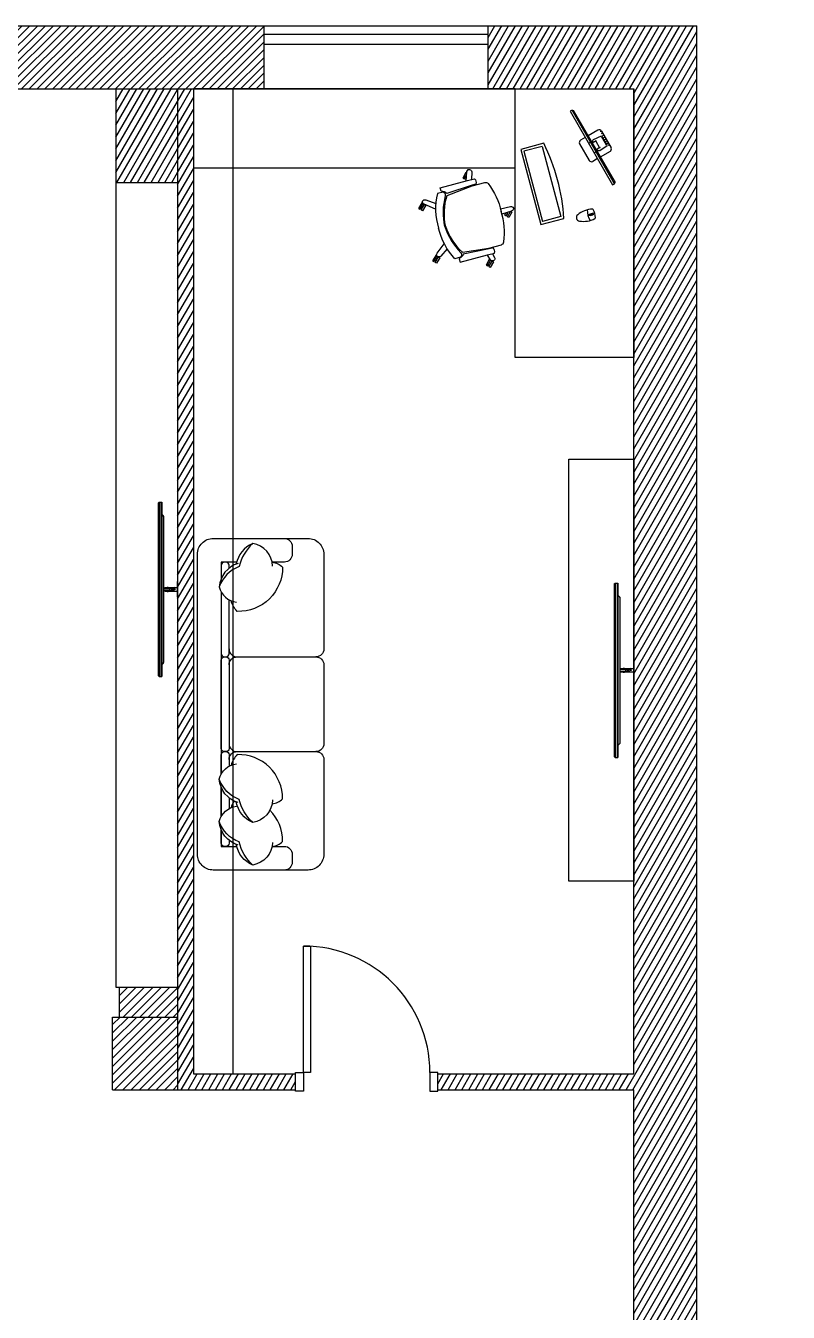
# Model space of a CAD drawing. Header units: millimetres. Extents: x 396 to 72702, y -25197 to 16014.
# Drawn here: x 30137 to 34963, y 5920 to 14068 of the extents above; entities that cross this region are included whole.
import ezdxf

# ---------------------------------------------------------------- set-up
doc = ezdxf.new("R2010")
doc.units = ezdxf.units.MM
doc.header["$MEASUREMENT"] = 0
doc.layers.add('AR doors', color=4, linetype='Continuous')
doc.layers.add('freecads.com', color=7, linetype='Continuous')

msp = doc.modelspace()

# ---------------------------------------------------------------- hatches: boundary and pattern name
at = {"transparency": 33554653}
h = msp.add_hatch(dxfattribs=at)
h.set_pattern_fill('ANSI31', color=250, scale=280)
h.set_pattern_definition([(45, (-63563.183, 17702.284), (-24.748737, 24.748737), [])])
h.paths.add_polyline_path([(25590.59, 13667.62), (25590.59, 14067.62), (23991.02, 14067.62), (23991.02, 13667.62)])
h.paths.add_polyline_path([(28600.8, 13667.62), (28600.8, 14067.62), (26998.7, 14067.62), (26998.7, 13667.62)])
h.paths.add_polyline_path([(31646.43, 13667.62), (31646.43, 14067.62), (30001.26, 14067.62), (30001.26, 13667.62)])
at = {"true_color": 0x000000, "transparency": 33554653}
h = msp.add_hatch(dxfattribs=at)
h.set_pattern_fill('ANSI31', color=18, scale=300, angle=15)
h.paths.add_polyline_path([(34384.86, 14067.62), (33063.94, 14067.62), (33063.94, 13667.62), (33984.86, 13667.62), (33984.86, 7429.47), (32745.12, 7429.47), (32745.12, 7329.47), (33984.86, 7329.47), (33984.86, 4787.34), (33984.86, 4626.46), (35719.71, 2874.4), (35526.69, 2682.22), (35655.63, 2553.28), (36129.45, 3029.09), (34384.86, 4790.99)])
h = msp.add_hatch(dxfattribs=at)
h.set_pattern_fill('ANSI31', color=18, scale=300, angle=15)
h.paths.add_polyline_path([(30707.85, 13073.89), (31097.95, 13073.89), (31097.95, 13667.62), (30707.85, 13667.62)])
h = msp.add_hatch(dxfattribs=at)
h.set_pattern_fill('ANSI31', color=18, scale=300, angle=15)
h.paths.add_polyline_path([(31197.95, 13667.62), (31097.95, 13667.62), (31097.95, 7329.47), (31845.12, 7329.47), (31845.12, 7429.47), (31197.95, 7429.47)])
h = msp.add_hatch(dxfattribs=at)
h.set_pattern_fill('ANSI31', color=18, scale=300)
h.paths.add_polyline_path([(25488.22, 8053.47), (24830.22, 8053.47), (24830.22, 7429.47), (25488.22, 7429.47)])
h.paths.add_polyline_path([(27803.66, 7329.47), (28321.3, 7329.47), (28321.3, 7429.47), (27925.8, 7429.47), (27925.8, 7876.97), (28321.3, 7876.97), (28321.3, 7952.69), (27803.66, 7952.69)])
h.paths.add_polyline_path([(30730.8, 7979.47), (30730.8, 7789.47), (31097.95, 7789.47), (31097.95, 7979.47)])
h = msp.add_hatch(dxfattribs=at)
h.set_pattern_fill('ANSI31', color=18, scale=300)
h.set_pattern_definition([(45, (-63563.183, 17702.284), (-26.516504, 26.516504), [])])
h.paths.add_polyline_path([(31097.95, 7789.47), (30687.07, 7789.47), (30687.07, 7329.47), (31097.95, 7329.47)])

# ---------------------------------------------------------------- linework, layer by layer
for p, q in [((30001.26, 14067.62), (31646.43, 14067.62)), ((31646.43, 13667.62), (31646.43, 14067.62)), ((33063.94, 13667.62), (33063.94, 14067.62)), ((34384.86, 4790.99), (34384.86, 14067.62)), ((30707.85, 13667.62), (30707.85, 13073.89)), ((31097.95, 13667.62), (31097.95, 7329.47)), ((31197.95, 13667.62), (31197.95, 7429.47)), ((31447.95, 13667.62), (31447.95, 7429.47)), ((33984.86, 7429.47), (33984.86, 13667.62)), ((30707.85, 13073.89), (31097.95, 13073.89)), ((30707.85, 13073.89), (30707.85, 7979.47)), ((30707.85, 7979.47), (30730.8, 7979.47)), ((31197.95, 7429.47), (31845.12, 7429.47)), ((31845.12, 7329.47), (31845.12, 7429.47)), ((32745.12, 7429.47), (33984.86, 7429.47)), ((32745.12, 7329.47), (32745.12, 7429.47)), ((30687.07, 7329.47), (31845.12, 7329.47)), ((32745.12, 7329.47), (33984.86, 7329.47)), ((33984.86, 4787.34), (33984.86, 7329.47))]:
    msp.add_line(p, q)
at = {"color": 152, "true_color": 0x2776bb}
for p, q in [((31646.43, 14067.62), (33063.94, 14067.62)), ((31646.43, 14014.28), (33063.94, 14014.28)), ((31646.43, 13950.28), (33063.94, 13950.28)), ((31646.43, 13667.62), (33063.94, 13667.62))]:
    msp.add_line(p, q, dxfattribs=at)
at = {"color": 7}
for p, q in [((33063.94, 14067.62), (34384.86, 14067.62)), ((30001.26, 13667.62), (31646.43, 13667.62)), ((33063.94, 13667.62), (33984.86, 13667.62)), ((30730.8, 7979.47), (31097.95, 7979.47)), ((30730.8, 7789.47), (30730.8, 7979.47)), ((30687.07, 7789.47), (31097.95, 7789.47)), ((30687.07, 7329.47), (30687.07, 7789.47))]:
    msp.add_line(p, q, dxfattribs=at)
at = {"color": 0}
for p, q in [((33594.99, 13533.02), (33602.35, 13531.72)), ((33602.35, 13531.72), (33866.5, 13074.2)), ((33757.74, 13405.63), (33695.8, 13369.87)), ((33730.22, 13346.84), (33780.85, 13371.33)), ((33784.25, 13365.43), (33781.78, 13364)), ((33784.54, 13364.94), (33782.56, 13363.79)), ((33404.91, 13303.37), (33289, 13272.31)), ((33678.45, 13359.85), (33648.72, 13342.68)), ((33747.18, 13338.08), (33722.41, 13323.78)), ((33746.9, 13338.58), (33727.83, 13327.57)), ((33744.71, 13336.65), (33768.74, 13295.02)), ((33771.22, 13296.46), (33746.44, 13282.15)), ((33746.9, 13338.58), (33747.18, 13338.08)), ((33771.5, 13295.96), (33752.44, 13284.95)), ((33770.32, 13277.39), (33816.84, 13308.99)), ((33771.22, 13296.46), (33771.5, 13295.96)), ((33813.44, 13314.88), (33810.96, 13313.45)), ((33813.15, 13315.38), (33811.17, 13314.24)), ((33755.7, 13226.05), (33725.97, 13208.88)), ((33834.99, 13271.83), (33773.05, 13236.06)), ((32925.61, 13101.48), (32916.95, 13106.48)), ((33863.94, 13067.18), (33866.5, 13074.2)), ((32645.2, 12909.51), (32636.54, 12914.51)), ((33726.11, 12875.06), (33706.79, 12869.88)), ((33709.62, 12874.78), (33721.21, 12877.88)), ((33726.11, 12875.06), (33738.19, 12878.29)), ((33190.32, 12867), (33181.66, 12872)), ((33523.96, 12859.04), (33408.05, 12827.98)), ((33694.72, 12866.64), (33706.79, 12869.88)), ((33711.69, 12867.05), (33723.28, 12870.16)), ((32734.05, 12577.37), (32725.39, 12582.37)), ((33073.14, 12550.9), (33064.48, 12555.9))]:
    msp.add_line(p, q, dxfattribs=at)
at = {"color": 0, "ltscale": 5}
for p, q in [((33270.28, 13284.21), (33397.79, 12808.32)), ((33404.91, 13303.37), (33523.96, 12859.04)), ((33289, 13272.31), (33408.05, 12827.98))]:
    msp.add_line(p, q, dxfattribs=at)
at = {"color": 0}
for points in [[(33234.86, 13667.62), (31197.95, 13667.62), (31197.95, 13167.62), (33234.86, 13167.62)], [(33984.86, 11967.62), (33234.86, 11967.62), (33234.86, 13667.62), (33984.86, 13667.62)], [(32622.88, 12910.85), (32631.54, 12905.85), (32651.54, 12940.49), (32642.88, 12945.49)], [(32648.86, 12895.85), (32640.2, 12900.85), (32660.2, 12935.49), (32668.86, 12930.49)], [(32711.73, 12578.71), (32720.39, 12573.71), (32740.39, 12608.35), (32731.73, 12613.35)], [(32737.72, 12563.71), (32729.05, 12568.71), (32749.05, 12603.35), (32757.72, 12598.35)], [(33050.82, 12552.24), (33059.48, 12547.24), (33079.48, 12581.88), (33070.82, 12586.88)], [(33076.8, 12537.24), (33068.14, 12542.24), (33088.14, 12576.88), (33096.8, 12571.88)]]:
    msp.add_lwpolyline(points, close=True, dxfattribs=at)
for points in [[(33582.6, 13525.87), (33851.55, 13060.03), (33863.94, 13067.18), (33594.99, 13533.02), (33582.6, 13525.87)], [(33780.85, 13371.33), (33816.84, 13308.99)], [(33781.19, 13399.35), (33841.28, 13295.28)], [(33781.78, 13364), (33810.96, 13313.45)], [(33782.56, 13363.79), (33811.17, 13314.24)], [(33642.43, 13319.23), (33702.52, 13215.16)], [(32928.8, 13134.28), (32923.29, 13137.46), (32903.29, 13102.82)], [(32903.29, 13102.82), (32911.95, 13097.82), (32928.07, 13125.73)], [(32925.02, 13090.27), (32920.61, 13092.82), (32926.05, 13102.23)], [(33168, 12868.34), (33176.66, 12863.34), (33190.52, 12887.34)], [(33176.51, 12883.08), (33168, 12868.34)], [(33193.98, 12853.34), (33185.32, 12858.34), (33204.52, 12891.59)], [(33206.62, 12892.23), (33213.98, 12887.98), (33193.98, 12853.34)]]:
    msp.add_lwpolyline(points, dxfattribs=at)
at = {"color": 0, "ltscale": 5}
msp.add_lwpolyline([(33415.17, 13323.03), (33270.28, 13284.21), (33397.79, 12808.32), (33542.68, 12847.15)], dxfattribs=at)
at = {"color": 0}
for points in [[(33730.22, 13346.84, 0.2636661), (33723.3, 13338.76), (33723.35, 13335.33), (33727.83, 13327.57)], [(33770.32, 13277.39, -0.2636661), (33759.86, 13275.43), (33756.92, 13277.19), (33752.44, 13284.95)], [(32924.56, 13084.91), (32929.62, 13143.77, -1), (32959.58, 13142.2), (32958.66, 13094.04)], [(32794.75, 12796.48, -0.129806), (32804.24, 12993.25), (32963.35, 13053.89), (33042.08, 13074.98, -0.3089402), (33063.37, 13067.51, -0.1131021), (33145.71, 12891.65)], [(32731.17, 12905.94), (32657.74, 12936.97, -1), (32668.49, 12964.98), (32732.47, 12942.84)], [(32789.88, 12795.18, -0.1194009), (32794.58, 12990.66, 0.3986584), (32778.28, 13012.83), (32742.33, 13006.15, 0.1324401), (32749.68, 12785.53)], [(32794.18, 12798.58, 0.129806), (32900.79, 12632.92), (33068.9, 12659.96), (33147.64, 12681.06, 0.3089402), (33162.34, 12698.17, 0.1131021), (33145.71, 12891.65)], [(33141.13, 12908.2), (33204.61, 12922.96, -1), (33212.37, 12893.98), (33150.63, 12875.21, 0.4887144)], [(32789.32, 12797.28, 0.1194009), (32891.13, 12630.34, -0.3986584), (32888.1, 12602.99), (32853.62, 12590.8, -0.1324401), (32749.68, 12785.53)], [(32803.97, 12655.07), (32763.91, 12608.85, -1), (32740.6, 12627.73), (32785.62, 12687.27, 0.4887144)], [(33091.08, 12623.37), (33104.61, 12600.91, -1), (33079.45, 12584.57), (33058.48, 12614.63, 0.4887144)]]:
    msp.add_lwpolyline(points, format="xyb", dxfattribs=at)
for points in [[(32759.81, 13040.76), (32933.68, 13087.35), (32977.14, 13099, -0.2857143), (32986.2, 13065.19), (32962.06, 13058.72), (32801.7, 13005.78, 0.220172), (32787.94, 13015.42), (32765.52, 13019.45)], [(32886.07, 12569.56), (33059.94, 12616.15), (33103.4, 12627.8, 0.2857143), (33094.34, 12661.6), (33070.2, 12655.13), (32904.85, 12620.8, -0.220172), (32897.76, 12605.57), (32880.36, 12590.87)]]:
    msp.add_lwpolyline(points, format="xyb", close=True, dxfattribs=at)
at = {"color": 7}
msp.add_lwpolyline([(33984.86, 8650.28), (33573.36, 8650.28), (33573.36, 11322.78), (33984.86, 11322.78)], close=True, dxfattribs=at)
at = {"color": 18, "ltscale": 0.03, "true_color": 0x000000}
msp.add_lwpolyline([(31923.82, 10820.78, -0.4142136), (32023.82, 10720.78), (32023.82, 10120.78, -0.4142136), (31973.82, 10070.78, -0.4142136), (32023.82, 10020.78), (32023.82, 9520.78, -0.4142136), (31973.82, 9470.78, -0.4142136), (32023.82, 9420.78), (32023.82, 8820.78, -0.4142136), (31923.82, 8720.78), (31323.82, 8720.78, -0.4142136), (31223.82, 8820.78), (31223.82, 10720.78, -0.4142136), (31323.82, 10820.78)], format="xyb", close=True, dxfattribs=at)
at = {"color": 18, "true_color": 0x000000}
for points in [[(31573.34, 10788.96, 0.1477299), (31487.41, 10642.83, 0.2133428), (31361.38, 10513.88, 0.1786618)], [(31699.37, 10645.69, 0.3567724), (31573.34, 10788.96, 0.2495421), (31469.48, 10659.15, -9.6168803)], [(31773.82, 10820.78, -0.4142136), (31823.82, 10770.78), (31823.82, 10720.78, -0.4142136), (31773.82, 10670.78), (31696.35, 10670.78)], [(31480.57, 10663.02, 0.3066635), (31361.38, 10513.88, 0.30633), (31470.23, 10416.46, -0.8728472)], [(31423.82, 10632.63), (31423.82, 10650.78, 0.4142136), (31403.82, 10670.78), (31393.82, 10670.78, 0.4142136), (31373.82, 10650.78)], [(31373.82, 10650.78), (31373.82, 10565.6, 0.4142136)], [(31696.33, 10670.89, -0.1655406), (31762.39, 10639.96, -0.4259892), (31475.96, 10359.15, -0.1215233), (31436.48, 10425.81, 7.1154643)], [(31373.82, 10482.42), (31373.82, 10090.78, 0.4142136), (31393.82, 10070.78), (31403.82, 10070.78, 0.4142136), (31423.82, 10090.78), (31423.82, 10432.07, 0.4142136)], [(31423.82, 10120.78, 0.4142136), (31473.82, 10070.78), (31973.82, 10070.78, 0.4142136)], [(31423.82, 10020.78, -0.4142136), (31473.82, 10070.78)], [(31373.82, 9328.5), (31373.82, 9450.78, -0.4142136), (31393.82, 9470.78), (31403.82, 9470.78, -0.4142136), (31423.82, 9450.78), (31423.82, 9378.85, -0.4142136)], [(31423.82, 9520.78, 0.4142136), (31473.82, 9470.78)], [(31423.82, 9420.78, -0.4142136), (31473.82, 9470.78), (31973.82, 9470.78, -0.4142136)], [(31696.33, 9140.02, 0.1655406), (31762.39, 9170.96, 0.4259892), (31475.96, 9451.76, 0.1215233), (31436.48, 9385.11, -7.1154643)], [(31480.57, 9147.9, -0.3066635), (31361.38, 9297.03, -0.30633), (31470.23, 9394.46, 0.8728472)], [(31573.34, 9021.95, -0.1477299), (31487.41, 9168.09, -0.2133428), (31361.38, 9297.03, -0.1786618)], [(31373.82, 9059.15), (31373.82, 9245.32, -0.4142136)], [(31480.57, 8878.55, -0.3066635), (31361.38, 9027.68, -0.30633), (31470.23, 9125.11, 0.8728472)], [(31423.82, 9178.29), (31423.82, 9109.5, -0.4142136)], [(31456.02, 9157.68, 0.0718654), (31436.48, 9115.76, -7.1154643)], [(31699.37, 9165.22, -0.3567724), (31573.34, 9021.95, -0.2495421), (31469.48, 9151.77, 9.6168803)], [(31696.33, 8870.68, 0.1655406), (31762.39, 8901.61, 0.2002311), (31681.93, 9100.09, 0.1215233)], [(31573.34, 8752.61, -0.1477299), (31487.41, 8898.74, -0.2133428), (31361.38, 9027.68, -0.1786618)], [(31373.82, 8975.97), (31373.82, 8870.78), (31472.08, 8870.78, -0.4142136)], [(31373.82, 8890.78), (31373.82, 8975.97, -0.4142136)], [(31423.82, 8908.94), (31423.82, 8890.78, -0.4142136), (31403.82, 8870.78), (31393.82, 8870.78, -0.4142136), (31373.82, 8890.78)], [(31699.37, 8895.88, -0.3567724), (31573.34, 8752.61, -0.2495421), (31469.48, 8882.42, 9.6168803)], [(31696.35, 8870.78), (31773.82, 8870.78, -0.4142136), (31823.82, 8820.78), (31823.82, 8770.78, -0.4142136), (31773.82, 8720.78)]]:
    msp.add_lwpolyline(points, format="xyb", dxfattribs=at)
for points in [[(31472.08, 10670.78), (31373.82, 10670.78), (31373.82, 10565.6)], [(31373.82, 10482.42), (31373.82, 9328.5)], [(31373.82, 9245.32), (31373.82, 9059.15)]]:
    msp.add_lwpolyline(points, dxfattribs=at)
msp.add_lwpolyline([(31373.82, 9490.78), (31373.82, 10050.78, -0.4142136), (31393.82, 10070.78), (31403.82, 10070.78, -0.4142136), (31423.82, 10050.78), (31423.82, 9490.78, -0.4142136), (31403.82, 9470.78), (31393.82, 9470.78, -0.4142136)], format="xyb", close=True, dxfattribs=at)
msp.add_lwpolyline([(31894.54, 7438.77), (31894.54, 8239.34), (31939.01, 8239.34), (31939.01, 7438.77), (31894.54, 7438.77)])
at = {"color": 0}
for centre, radius in [((33777.6, 13398), 1.73), ((33784.75, 13385.61), 1.73), ((33791.9, 13373.22), 1.73), ((33799.06, 13360.83), 1.73), ((33705.37, 13327.54), 1.14), ((33806.21, 13348.44), 1.73), ((33813.36, 13336.05), 1.73), ((33820.52, 13323.66), 1.73), ((33827.67, 13311.27), 1.73), ((33741.18, 13265.52), 1.14)]:
    msp.add_circle(centre, radius, dxfattribs=at)
for centre, radius, start, end in [((33766.33, 13390.76), 17.17, 30, 120), ((32307.51, 12771.21), 1237.5, 3.518081, 26.481919), ((33657.3, 13327.82), 17.17, 120, 210), ((33826.41, 13286.69), 17.17, 300, 30), ((33717.39, 13223.75), 17.17, 210, 300), ((33729.8, 12749.37), 157.27, 92.258157, 129.316381), ((33815.46, 12899), 125, 178.785162, 211.214838), ((33723.83, 12842.32), 35.54, 103.904812, 127.291325), ((33710.66, 12870.92), 4, 105, 285), ((33725.14, 12842.67), 35.54, 82.708675, 106.095188), ((33709.08, 12902.62), 35.54, 283.904812, 307.291325), ((33722.25, 12874.02), 4, 285, 105), ((33723.8, 12901.52), 5, 27.59246, 92.258157), ((33617.44, 12845.94), 125, 2.40754, 27.59246), ((33729.4, 12875.94), 2, 307.291325, 82.708675), ((33644.72, 12853.25), 23, 129.316381, 260.683619), ((33666.46, 12985.75), 157.27, 260.683619, 297.741843), ((33703.51, 12869), 2, 127.291325, 262.708675), ((33707.76, 12902.27), 35.54, 262.708675, 286.095188), ((33737.34, 12850.98), 5, 297.741843, 2.40754), ((31894.54, 7438.77), 800.57, 0, 90)]:
    msp.add_arc(centre, radius, start, end, dxfattribs=at)
at = {"layer": 'AR doors', "color": 7}
for points in [[(31894.54, 7320.17), (31845.12, 7320.17), (31845.12, 7438.77), (31894.54, 7438.77)], [(32695.11, 7320.17), (32744.53, 7320.17), (32744.53, 7438.77), (32695.11, 7438.77)]]:
    msp.add_lwpolyline(points, close=True, dxfattribs=at)
at = {"layer": 'freecads.com', "ltscale": 90}
for p, q in [((30974.95, 11044.34), (30980.95, 11050.34)), ((30974.95, 11044.34), (30974.95, 9952.64)), ((30980.95, 11050.34), (30980.95, 9946.64)), ((30980.95, 11050.34), (30997.95, 11050.34)), ((30992.95, 11050.34), (30992.95, 9946.64)), ((30997.95, 11050.34), (30997.95, 9946.64)), ((30997.95, 10973.81), (31008.49, 10963.27)), ((31009.95, 10961.8), (31009.95, 10035.17)), ((31009.95, 10557.07), (31009.95, 10440.03)), ((31011.95, 10557.07), (31009.95, 10557.07)), ((31011.95, 10440.03), (31011.95, 10557.07)), ((31031.45, 10510.54), (31039.45, 10510.54)), ((31031.45, 10509.54), (31031.45, 10510.54)), ((31032.45, 10510.54), (31032.45, 10511.54)), ((31032.45, 10511.54), (31038.45, 10511.54)), ((31038.45, 10510.54), (31038.45, 10511.54)), ((31039.45, 10509.54), (31039.45, 10510.54)), ((31095.95, 10548.55), (31095.95, 10448.55)), ((31097.95, 10548.55), (31095.95, 10548.55)), ((31097.95, 10448.55), (31097.95, 10548.55)), ((33861.86, 10532.33), (33867.86, 10538.33)), ((33861.86, 10532.32), (33861.86, 9440.63)), ((33867.86, 10538.33), (33884.86, 10538.33)), ((33867.86, 10538.32), (33867.86, 9434.63)), ((33879.86, 10538.32), (33879.86, 9434.63)), ((33884.86, 10538.32), (33884.86, 9434.63)), ((31009.95, 10440.03), (31011.95, 10440.03)), ((31011.95, 10504.54), (31046.91, 10504.54, 4.29)), ((31011.95, 10492.54), (31046.91, 10492.54, 4.29)), ((31016.95, 10505.54), (31016.95, 10509.54)), ((31016.95, 10509.54), (31078.91, 10509.54, 10.26)), ((31016.95, 10505.54, 2.22), (31056.91, 10505.54, 5.03)), ((31016.95, 10491.54), (31016.95, 10487.54)), ((31016.95, 10491.54, 2.22), (31056.91, 10491.54, 5.03)), ((31016.95, 10487.54), (31078.91, 10487.54, 10.26)), ((31031.45, 10487.54), (31031.45, 10486.54)), ((31031.45, 10486.54), (31039.45, 10486.54)), ((31032.45, 10505.54), (31032.45, 10504.54)), ((31032.45, 10492.54), (31032.45, 10491.54)), ((31032.45, 10486.54), (31032.45, 10485.54)), ((31032.45, 10485.54), (31038.45, 10485.54)), ((31038.45, 10505.54), (31038.45, 10504.54)), ((31038.45, 10492.54), (31038.45, 10491.54)), ((31038.45, 10486.54), (31038.45, 10485.54)), ((31039.45, 10487.54), (31039.45, 10486.54)), ((31046.91, 10504.54, 10.26), (31046.91, 10492.54, 10.26)), ((31056.91, 10505.54, 10.26), (31056.91, 10491.54, 10.26)), ((31061.91, 10509.54, 10.26), (31061.91, 10487.54, 10.26)), ((31078.91, 10509.55, 10.26), (31095.95, 10509.55)), ((31078.91, 10487.55, 10.26), (31095.95, 10487.55)), ((31095.95, 10448.55), (31097.95, 10448.55)), ((33884.86, 10461.79), (33895.39, 10451.26)), ((33896.86, 10449.79), (33896.86, 9523.16)), ((30997.95, 10021.11), (31008.49, 10031.64)), ((33896.86, 10045.05), (33896.86, 9928.01)), ((33898.86, 10045.05), (33896.86, 10045.05)), ((33898.86, 9928.01), (33898.86, 10045.05)), ((33982.86, 10036.53), (33982.86, 9936.53)), ((33984.86, 10036.53), (33982.86, 10036.53)), ((33984.86, 9936.53), (33984.86, 10036.53)), ((30974.95, 9952.64), (30980.95, 9946.64)), ((30980.95, 9946.64), (30997.95, 9946.64)), ((33898.86, 9992.53), (33933.81, 9992.53, 4.29)), ((33898.86, 9980.53), (33933.81, 9980.53, 4.29)), ((33903.86, 9993.53), (33903.86, 9997.53)), ((33903.86, 9997.53), (33965.81, 9997.53, 10.26)), ((33903.86, 9993.53, 2.22), (33943.81, 9993.53, 5.03)), ((33903.86, 9979.53), (33903.86, 9975.53)), ((33903.86, 9979.53, 2.22), (33943.81, 9979.53, 5.03)), ((33903.86, 9975.53), (33965.81, 9975.53, 10.26)), ((33918.36, 9998.53), (33926.36, 9998.53)), ((33918.36, 9997.53), (33918.36, 9998.53)), ((33918.36, 9975.53), (33918.36, 9974.53)), ((33918.36, 9974.53), (33926.36, 9974.53)), ((33919.36, 9998.53), (33919.36, 9999.53)), ((33919.36, 9999.53), (33925.36, 9999.53)), ((33919.36, 9993.53), (33919.36, 9992.53)), ((33919.36, 9980.53), (33919.36, 9979.53)), ((33919.36, 9974.53), (33919.36, 9973.53)), ((33919.36, 9973.53), (33925.36, 9973.53)), ((33925.36, 9998.53), (33925.36, 9999.53)), ((33925.36, 9993.53), (33925.36, 9992.53)), ((33925.36, 9980.53), (33925.36, 9979.53)), ((33925.36, 9974.53), (33925.36, 9973.53)), ((33926.36, 9997.53), (33926.36, 9998.53)), ((33926.36, 9975.53), (33926.36, 9974.53)), ((33933.81, 9992.53, 10.26), (33933.81, 9980.53, 10.26)), ((33943.81, 9993.53, 10.26), (33943.81, 9979.53, 10.26)), ((33948.81, 9997.53, 10.26), (33948.81, 9975.53, 10.26)), ((33965.81, 9997.53, 10.26), (33982.86, 9997.53)), ((33965.81, 9975.53, 10.26), (33982.86, 9975.53)), ((33896.86, 9928.01), (33898.86, 9928.01)), ((33982.86, 9936.53), (33984.86, 9936.53)), ((33884.86, 9509.1), (33895.39, 9519.63)), ((33861.86, 9440.63), (33867.86, 9434.63)), ((33867.86, 9434.63), (33884.86, 9434.63))]:
    msp.add_line(p, q, dxfattribs=at)
for centre in [(31078.91, 10498.55, 10.26), (33965.81, 9986.53, 10.26)]:
    msp.add_circle(centre, 3, dxfattribs=at)
for centre, radius, start, end in [((31004.95, 10959.74), 5, 0, 45), ((31078.91, 10498.55, 10.26), 11, 90, 270), ((33891.86, 10447.72), 5, 0, 45), ((31004.95, 10035.18), 5, 315, 0), ((33965.81, 9986.53, 10.26), 11, 90, 270), ((33891.86, 9523.17), 5, 315, 0)]:
    msp.add_arc(centre, radius, start, end, dxfattribs=at)

doc.saveas('drawing.dxf')
